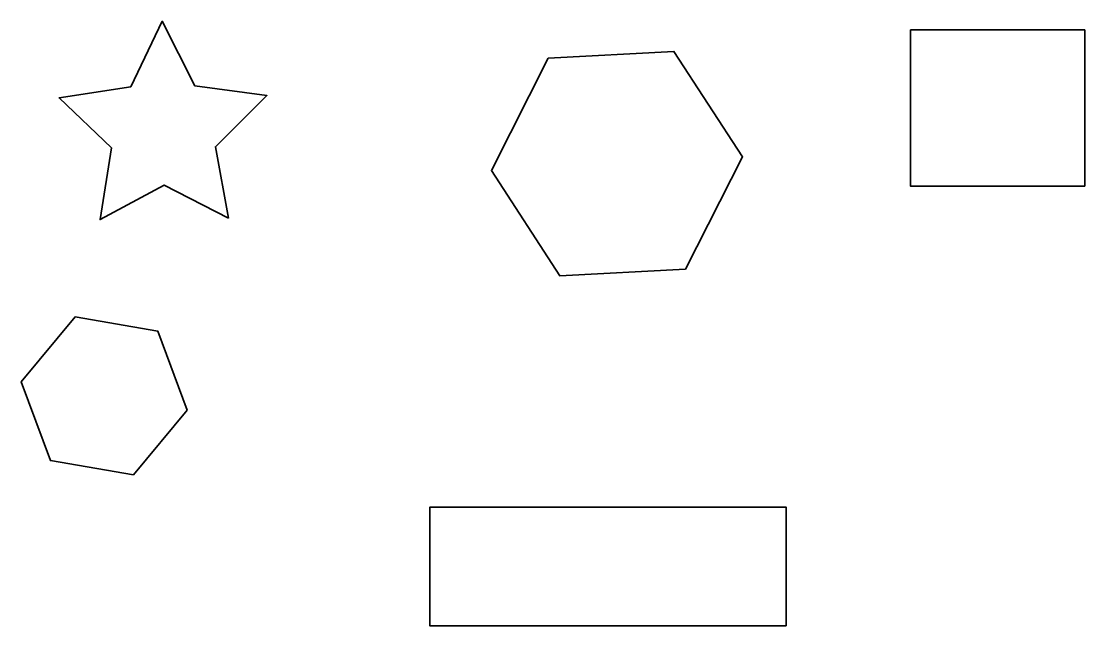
# Model space of a CAD drawing. Header units: inches. Extents: x 174 to 1183, y -787 to -213.
import ezdxf

# ---------------------------------------------------------------- set-up
doc = ezdxf.new("R2010")
doc.units = ezdxf.units.IN
doc.header["$MEASUREMENT"] = 0
doc.layers.add('Layer 1', color=7, linetype='Continuous')

msp = doc.modelspace()

# ---------------------------------------------------------------- linework, layer by layer
at = {"layer": 'Layer 1', "color": 7, "lineweight": 35, "true_color": 0xffffff}
for points in [[(371, -400.2), (309.8, -368.9), (249.2, -401.5), (260.1, -333.6), (210.3, -286.1), (278.3, -275.5), (308.1, -213.5), (339.2, -274.8), (407.4, -284), (358.6, -332.5), (371, -400.2)], [(1183.4, -369.9), (1018.2, -369.9), (1018.2, -221.6), (1183.4, -221.6), (1183.4, -369.9)], [(804.7, -448.5), (685.5, -455), (620.4, -355), (674.4, -248.5), (793.6, -242.1), (858.7, -342.1), (804.7, -448.5)], [(331.7, -582.2), (280.7, -643.6), (202, -630.1), (174.4, -555.3), (225.4, -493.9), (304, -507.4), (331.7, -582.2)], [(900.2, -786.7), (562, -786.7), (562, -674.4), (900.2, -674.4), (900.2, -786.7)]]:
    msp.add_lwpolyline(points, dxfattribs=at)

doc.saveas('drawing.dxf')
